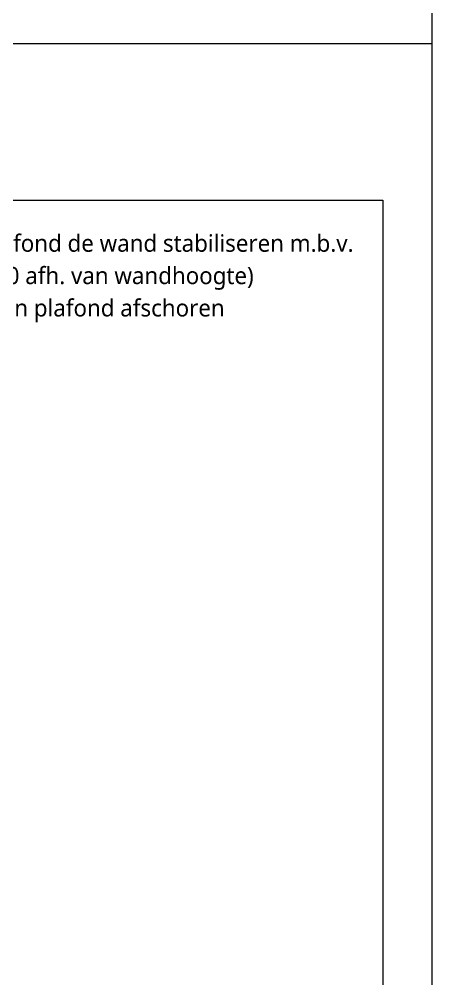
# Model space of a CAD drawing. Header units: millimetres. Extents: x -14863 to -6053, y 1430 to 7872.
# Drawn here: x -11075 to -10653, y 5302 to 6282 of the extents above; entities that cross this region are included whole.
import ezdxf

# ---------------------------------------------------------------- set-up
doc = ezdxf.new("R2010")
doc.units = ezdxf.units.MM
doc.layers.add('A-DETL', color=90, linetype='Continuous', lineweight=18)
doc.layers.add('G-ANNO-TEXT', color=231, linetype='Continuous', lineweight=13)
doc.styles.add('Segoe UI_5', font='segoeui.ttf', dxfattribs={"height": 17.5})

msp = doc.modelspace()

# ---------------------------------------------------------------- linework, layer by layer
at = {"layer": 'A-DETL'}
for p, q in [((-10653.17, 7742.2), (-10653.17, 4772.2)), ((-14853.17, 6257.2), (-10653.17, 6257.2)), ((-12703.17, 6097.2), (-10703.17, 6097.2)), ((-10703.17, 6097.2), (-10703.17, 4822.2))]:
    msp.add_line(p, q, dxfattribs=at)

# ---------------------------------------------------------------- texts
at = {"layer": 'G-ANNO-TEXT', "color": 7, "char_height": 17.5, "attachment_point": 1, "style": 'Segoe UI_5'}
for s, insert, width in [('- bij toepassing zonder verlaagd plafond de wand stabiliseren m.b.v. ', (-11462.41, 6062.03), 906.7086), ('stalen kokers (bv. 70x70x3 hoh 1200 afh. van wandhoogte)', (-11462.41, 6028.96), 772.0251), ('- bij verlaagd plafond de wand boven plafond afschoren', (-11462.41, 5995.89), 743.1643)]:
    msp.add_mtext(s, dxfattribs=dict(at, insert=insert, width=width))

doc.saveas('drawing.dxf')
